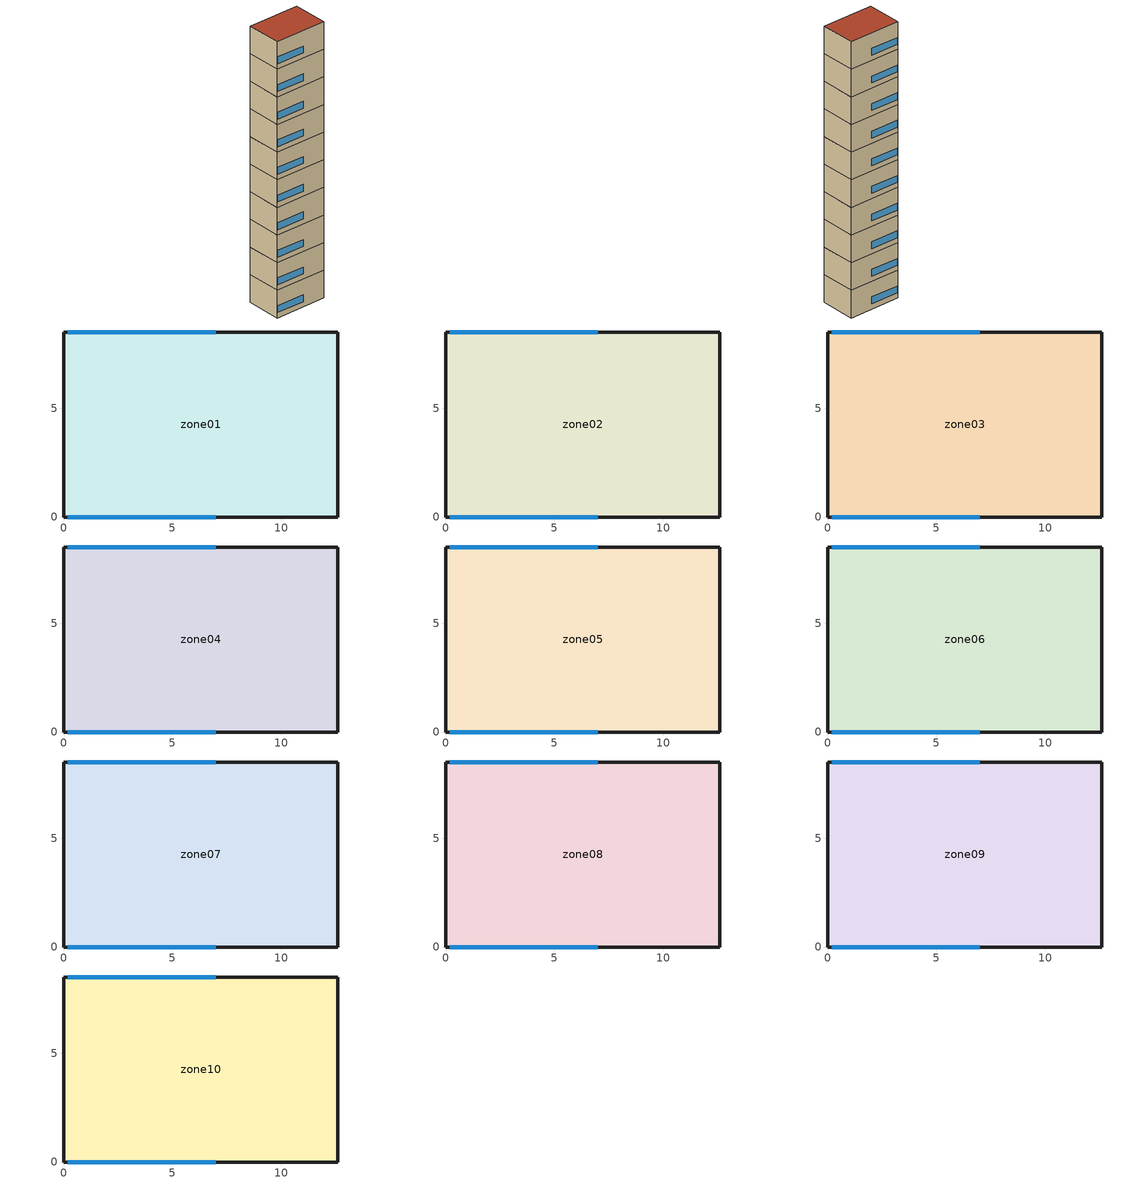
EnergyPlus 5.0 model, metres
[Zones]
zone01
 floor ground (GROUND_FLOOR): 0,0 0,8.5 12.6,8.5 12.6,0 z0
 wall outside (EXT_WALL): 12.6,0 12.6,8.5 0,8.5 0,0 12.6,0 z0:6.5
 window (EXT_WINDOW1): 0.2,0 7,0 / 7,8.5 0.2,8.5 z1.25:2.85
 ceiling to zone02 (ADJ_CEILING): 12.6,0 12.6,8.5 0,8.5 0,0 z6.5
zone02
 floor to zone01 (ADJ_CEILING): 0,0 0,8.5 12.6,8.5 12.6,0 z6.5
 wall outside (EXT_WALL): 12.6,0 12.6,8.5 0,8.5 0,0 12.6,0 z6.5:13
 window (EXT_WINDOW1): 0.2,0 7,0 / 7,8.5 0.2,8.5 z7.75:9.35
 ceiling to zone03 (ADJ_CEILING): 12.6,0 12.6,8.5 0,8.5 0,0 z13
zone03
 floor to zone02 (ADJ_CEILING): 0,0 0,8.5 12.6,8.5 12.6,0 z13
 wall outside (EXT_WALL): 12.6,0 12.6,8.5 0,8.5 0,0 12.6,0 z13:19.5
 window (EXT_WINDOW1): 0.2,0 7,0 / 7,8.5 0.2,8.5 z14.25:15.85
 ceiling to zone04 (ADJ_CEILING): 12.6,0 12.6,8.5 0,8.5 0,0 z19.5
zone04
 floor to zone03 (ADJ_CEILING): 0,0 0,8.5 12.6,8.5 12.6,0 z19.5
 wall outside (EXT_WALL): 12.6,0 12.6,8.5 0,8.5 0,0 12.6,0 z19.5:26
 window (EXT_WINDOW1): 0.2,0 7,0 / 7,8.5 0.2,8.5 z20.75:22.35
 ceiling to zone05 (ADJ_CEILING): 12.6,0 12.6,8.5 0,8.5 0,0 z26
zone05
 floor to zone04 (ADJ_CEILING): 0,0 0,8.5 12.6,8.5 12.6,0 z26
 wall outside (EXT_WALL): 12.6,0 12.6,8.5 0,8.5 0,0 12.6,0 z26:32.5
 window (EXT_WINDOW1): 0.2,0 7,0 / 7,8.5 0.2,8.5 z27.25:28.85
 ceiling to zone06 (ADJ_CEILING): 12.6,0 12.6,8.5 0,8.5 0,0 z32.5
zone06
 floor to zone05 (ADJ_CEILING): 0,0 0,8.5 12.6,8.5 12.6,0 z32.5
 wall outside (EXT_WALL): 12.6,0 12.6,8.5 0,8.5 0,0 12.6,0 z32.5:39
 window (EXT_WINDOW1): 0.2,0 7,0 / 7,8.5 0.2,8.5 z33.75:35.35
 ceiling to zone07 (ADJ_CEILING): 12.6,0 12.6,8.5 0,8.5 0,0 z39
zone07
 floor to zone06 (ADJ_CEILING): 0,0 0,8.5 12.6,8.5 12.6,0 z39
 wall outside (EXT_WALL): 12.6,0 12.6,8.5 0,8.5 0,0 12.6,0 z39:45.5
 window (EXT_WINDOW1): 0.2,0 7,0 / 7,8.5 0.2,8.5 z40.25:41.85
 ceiling to zone08 (ADJ_CEILING): 12.6,0 12.6,8.5 0,8.5 0,0 z45.5
zone08
 floor to zone07 (ADJ_CEILING): 0,0 0,8.5 12.6,8.5 12.6,0 z45.5
 wall outside (EXT_WALL): 12.6,0 12.6,8.5 0,8.5 0,0 12.6,0 z45.5:52
 window (EXT_WINDOW1): 0.2,0 7,0 / 7,8.5 0.2,8.5 z46.75:48.35
 ceiling to zone09 (ADJ_CEILING): 12.6,0 12.6,8.5 0,8.5 0,0 z52
zone09
 floor to zone08 (ADJ_CEILING): 0,0 0,8.5 12.6,8.5 12.6,0 z52
 wall outside (EXT_WALL): 12.6,0 12.6,8.5 0,8.5 0,0 12.6,0 z52:58.5
 window (EXT_WINDOW1): 0.2,0 7,0 / 7,8.5 0.2,8.5 z53.25:54.85
 ceiling to zone10 (ADJ_CEILING): 12.6,0 12.6,8.5 0,8.5 0,0 z58.5
zone10
 floor to zone09 (ADJ_CEILING): 0,0 0,8.5 12.6,8.5 12.6,0 z58.5
 wall outside (EXT_WALL): 12.6,0 12.6,8.5 0,8.5 0,0 12.6,0 z58.5:65
 window (EXT_WINDOW1): 0.2,0 7,0 / 7,8.5 0.2,8.5 z59.75:61.35
 roof outside (EXT_ROOF): 12.6,0 12.6,8.5 0,8.5 0,0 z65
[Building]
TRNSYS18: North Axis {deg}=0; Terrain=City; Loads Convergence Tolerance Value=0; Temperature Convergence Tolerance Value {deltaC}=0; Solar Distribution=FullInteriorAndExterior; Maximum Number of Warmup Days=0
[Site:Location]
not used: Latitude {deg}=0; Longitude {deg}=0; Time Zone {hr}=0; Elevation {m}=0
[Construction]
GROUND_FLOOR; EXT_WALL; EXT_ROOF; ADJ_CEILING; EXT_WINDOW1: 
[WindowProperty:ShadingControl]
ESHADE=0; ISHADE=INPUT 1*MAX_ISHADE : SHADECNTRL=ISHADE_INTERNAL
[SurfaceProperty:OtherSideCoefficients]
BOUNDARY=IDENTICAL; BOUNDARY=INPUT 1*TBOUNDARY; BOUNDARY=INPUT 1*TBOUNDARY_2; BOUNDARY=INPUT 1*TBOUNDARY_3; BOUNDARY=INPUT 1*TGROUND; BOUNDARY=20; BOUNDARY=15
[Zone] Multiplier=1
zone01; zone02; zone03; zone04; zone05; zone06; zone07; zone08; zone09; zone10
